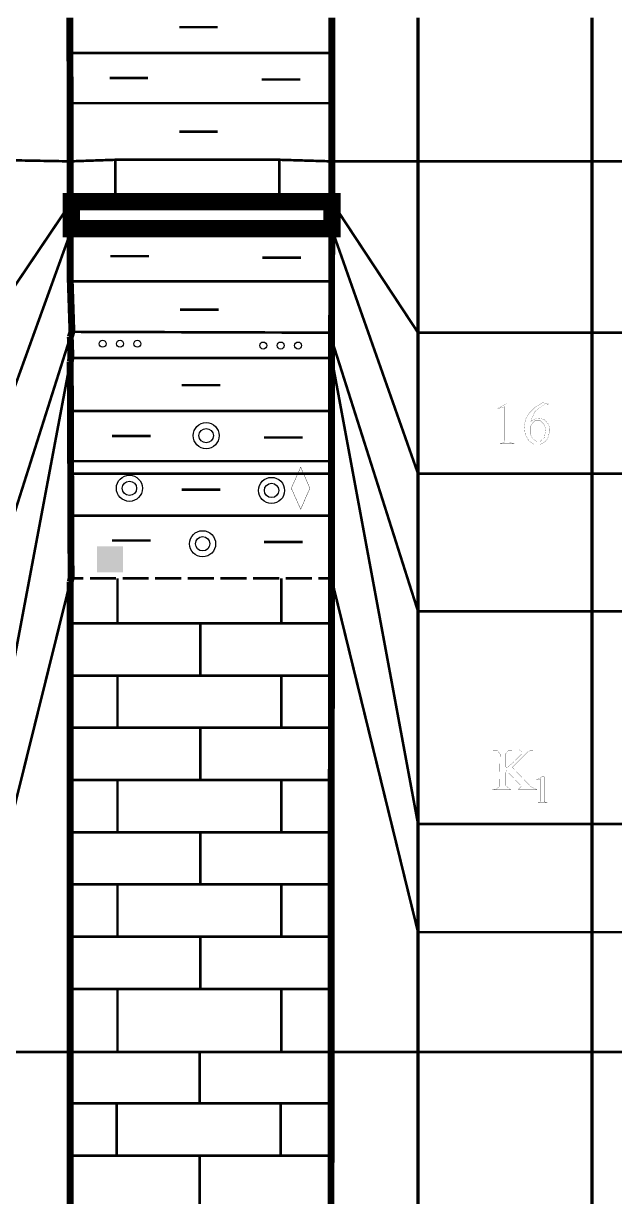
# Model space of a CAD drawing. Extents: x 94 to 452, y -72 to 1042.
# Drawn here: x 188.5 to 222.5, y 77.8 to 145.2 of the extents above; entities that cross this region are included whole.
import ezdxf

# ---------------------------------------------------------------- set-up
doc = ezdxf.new("R2010")
doc.units = 0
doc.header["$MEASUREMENT"] = 0
doc.layers.get('0').update_dxf_attribs({"color": 6})
doc.layers.add('TREE_LAYER', color=7, linetype='Continuous')

# ---------------------------------------------------------------- blocks, each defined once
blk = doc.blocks.new('SUB_BLK_141')
at = {"color": 0}
blk.add_circle((0, 0), 0.5, dxfattribs=at)
blk = doc.blocks.new('SUB_BLK_17')
at = {"color": 0}
for radius in [0.5, 0.275]:
    blk.add_circle((0, 0), radius, dxfattribs=at)
blk = doc.blocks.new('SUB_BLK_403')
at = {"color": 0, "const_width": 0.01}
blk.add_lwpolyline([(0, 0.6081), (-0.2702, 0), (0, -0.6013), (0.2635, 0), (0, 0.6081)], dxfattribs=at)
blk = doc.blocks.new('SUB_BLK_420')
at = {"color": 0}
for points in [[(-0.4999, 0.4969), (0.5063, 0.4969), (-0.4999, -0.5009)], [(0.5063, 0.4969), (0.5063, -0.5009), (-0.4999, -0.5009)], [(0.5063, -0.5009), (-0.4999, -0.5009), (-0.4999, -0.5009)]]:
    blk.add_solid(points, dxfattribs=at)

msp = doc.modelspace()

# ---------------------------------------------------------------- linework, layer by layer
at = {"layer": 'TREE_LAYER'}
for points, const_width, elevation in [([(191.202208, 145.54708), (191.208121, 143.504532)], 0.4, 2.042556), ([(206.269801, 145.547117), (206.2683, 143.504622)], 0.4, 2.042495), ([(211.22612, 145.547149), (211.22612, 137.289965)], 0.2, 8.257184), ([(221.22612, 145.547149), (221.22612, 137.294636)], 0.2, 8.252513), ([(197.495803, 144.996029), (199.711762, 144.996029)], 0.15, 2.215959), ([(191.208121, 143.504532), (191.216444, 140.629749)], 0.4, 2.874795), ([(191.208121, 143.504532), (206.2683, 143.504622)], 0.15, 15.060179), ([(206.2683, 143.504622), (206.266187, 140.629699)], 0.4, 2.874924), ([(193.485803, 142.071246), (195.701762, 142.071246)], 0.15, 2.215959), ([(202.235203, 141.989092), (204.451162, 141.989092)], 0.15, 2.215959), ([(191.216444, 140.629749), (191.22612, 137.287647)], 0.4, 3.342115), ([(191.216444, 140.629749), (206.266187, 140.629699)], 0.15, 15.049743), ([(206.266187, 140.629699), (206.263731, 137.287647)], 0.4, 3.342053), ([(197.495803, 138.996029), (199.711762, 138.996029)], 0.15, 2.215959), ([(191.22612, 137.287647), (191.22612, 134.970892)], 0.4, 2.316755), ([(206.263731, 137.287647), (206.262028, 134.970889)], 0.4, 2.316759), ([(186.22612, 137.377772), (191.22612, 137.287647)], 0.15, 5.000812), ([(191.22612, 137.287647), (193.822838, 137.377772)], 0.15, 2.598282), ([(193.822838, 134.970892), (193.822838, 137.377772)], 0.15, 2.40688), ([(193.822838, 137.377772), (203.245391, 137.377772)], 0.15, 9.422552), ([(203.245391, 134.970892), (203.245391, 137.377772)], 0.15, 2.40688), ([(203.245391, 137.377772), (206.263731, 137.287647)], 0.15, 3.019685), ([(206.263731, 137.287647), (211.22612, 137.289965)], 0.15, 4.96239), ([(211.22612, 137.289965), (211.22612, 127.44381)], 0.2, 9.846156), ([(211.22612, 137.289965), (221.22612, 137.294636)], 0.15, 10.000001), ([(221.22612, 137.294636), (221.22612, 127.44381)], 0.2, 9.850826), ([(221.22612, 137.294636), (399.22612, 137.377772)], 0.15, 178.000019), ([(191.285331, 134.970892), (206.285331, 134.970892), (206.285331, 134.970892), (206.285331, 133.416971), (206.285331, 133.416971), (191.285331, 133.416971), (191.285331, 133.416971), (191.285331, 134.970892)], 1, 23.308817), ([(186.22612, 127.44381), (191.22612, 134.860875)], 0.15, 8.944991), ([(191.22612, 134.970892), (191.22612, 134.860875)], 0.4, 0.110017), ([(191.22612, 134.860875), (191.318274, 133.416971)], 0.4, 1.446842), ([(191.22612, 134.970892), (193.822838, 134.970892)], 0.15, 2.596718), ([(193.822838, 134.970892), (203.245391, 134.970892)], 0.15, 9.422552), ([(193.822838, 134.720269), (193.822838, 134.970892)], 0.15, 0.250624), ([(203.245391, 134.970892), (206.262028, 134.970889)], 0.15, 3.016637), ([(203.245391, 134.720269), (203.245391, 134.970892)], 0.15, 0.250624), ([(206.262028, 134.970889), (206.260886, 133.416937)], 0.4, 1.553952), ([(206.262028, 134.970889), (211.22612, 127.44381)], 0.15, 9.016603), ([(191.318274, 133.416971), (191.22612, 133.162214)], 0.4, 0.270913), ([(191.22612, 133.416971), (206.260886, 133.416937)], 0.15, 15.034766), ([(206.260886, 133.416937), (206.258666, 130.396989)], 0.4, 3.01995), ([(206.260886, 133.416937), (211.22612, 119.339788)], 0.15, 14.927146), ([(186.22612, 119.339788), (191.22612, 133.162214)], 0.15, 14.698961), ([(191.22612, 133.162214), (191.22612, 130.396999)], 0.4, 2.765214), ([(193.530881, 131.838497), (195.74684, 131.838497)], 0.15, 2.215959), ([(202.280281, 131.756343), (204.49624, 131.756343)], 0.15, 2.215959), ([(191.22612, 130.396999), (191.3214, 127.492986)], 0.4, 2.905576), ([(191.22612, 130.396999), (206.258666, 130.396989)], 0.15, 15.032546), ([(206.258666, 130.396989), (206.25653, 127.489735)], 0.4, 2.907255), ([(197.540881, 128.76328), (199.75684, 128.76328)], 0.15, 2.215959), ([(191.3214, 127.492986), (191.22612, 127.192648)], 0.4, 0.315089), ([(191.22612, 127.192648), (191.266575, 125.994665)], 0.4, 1.198666), ([(191.3214, 127.492986), (206.133821, 127.44381)], 0.15, 14.812502), ([(206.25653, 127.489735), (206.256213, 127.058965)], 0.4, 0.43077), ([(206.133821, 127.44381), (206.25653, 127.489735)], 0.15, 0.131021), ([(206.133821, 127.44381), (206.256213, 127.058965)], 0.15, 0.403838), ([(211.22612, 127.44381), (211.22612, 119.339788)], 0.2, 8.104022), ([(211.22612, 127.44381), (221.22612, 127.44381)], 0.15, 10), ([(221.22612, 127.44381), (221.22612, 119.339788)], 0.2, 8.104022), ([(221.22612, 127.44381), (399.22612, 127.44381)], 0.15, 178), ([(186.22612, 111.431831), (191.22612, 127.192648)], 0.15, 16.534914), ([(206.256213, 127.058965), (206.255431, 125.994604)], 0.4, 1.064362), ([(206.256213, 127.058965), (211.22612, 111.431831)], 0.15, 16.398393), ([(191.266575, 125.994665), (191.22612, 125.779692)], 0.4, 0.218746), ([(191.22612, 125.994665), (206.255431, 125.994604)], 0.15, 15.029311), ([(206.255431, 125.994604), (206.253184, 122.937714)], 0.4, 3.05689), ([(206.255431, 125.994604), (211.22612, 99.210443)], 0.15, 27.241495), ([(186.22612, 99.210443), (191.22612, 125.779692)], 0.15, 27.035625), ([(191.22612, 125.779692), (191.249988, 119.339788)], 0.4, 6.439949), ([(197.636672, 124.429104), (199.852632, 124.429104)], 0.15, 2.215959), ([(216.49583, 123.363924), (216.303673, 123.363924), (215.809556, 123.089414), (215.837007, 123.089414), (216.193869, 123.185493), (216.193869, 122.938434), (216.193869, 121.250199), (216.180144, 121.15412), (215.946811, 121.058042), (216.742889, 121.058042), (216.537007, 121.140395), (216.49583, 121.15412), (216.49583, 121.236473), (216.49583, 123.363924), (216.49583, 123.363924)], 0.01, 81), ([(218.705634, 123.363924), (218.389948, 123.418826), (217.937007, 123.144316), (217.607595, 122.814904), (217.429163, 122.499218), (217.333085, 122.12863), (217.387987, 121.607061), (217.607595, 121.209022), (217.89583, 121.030591), (218.238967, 121.030591), (218.403673, 121.099218), (218.609556, 121.250199), (218.71936, 121.469806), (218.787987, 121.785493), (218.787987, 121.909022), (218.746811, 122.156081), (218.637007, 122.293336), (218.568379, 122.375689), (218.472301, 122.458042), (218.32132, 122.499218), (218.074262, 122.526669), (217.868379, 122.444316), (217.717399, 122.348238), (217.74485, 122.471767), (217.937007, 122.897257), (217.950732, 122.910983), (218.238967, 123.158042), (218.486026, 123.322748), (218.486026, 123.322748), (218.705634, 123.336473), (218.705634, 123.363924), (218.705634, 123.363924)], 0.01, 81), ([(191.385979, 122.937714), (206.253184, 122.937714)], 0.15, 14.867205), ([(206.253184, 122.937714), (206.251071, 120.062824)], 0.4, 2.874891), ([(206.253184, 122.937714), (206.385979, 122.937714)], 0.15, 0.132795), ([(217.89583, 122.334512), (217.964458, 122.40314), (218.238967, 122.40314), (218.458575, 122.197257), (218.568379, 121.922748), (218.499752, 121.42863), (218.238967, 121.181571), (218.074262, 121.181571), (217.813477, 121.346277), (217.689948, 121.607061), (217.689948, 122.073728), (217.827203, 122.265885), (217.89583, 122.334512), (217.89583, 122.334512)], 0.01, 81), ([(193.626672, 121.504321), (195.842631, 121.504321)], 0.15, 2.215959), ([(202.376072, 121.422167), (204.592032, 121.422167)], 0.15, 2.215959), ([(191.339942, 120.062824), (206.251071, 120.062824)], 0.15, 14.911129), ([(206.251071, 120.062824), (206.25054, 119.33977)], 0.4, 0.723055), ([(191.249988, 119.339788), (191.272286, 113.323463)], 0.4, 6.016365), ([(191.249988, 119.339788), (206.25054, 119.33977)], 0.15, 15.000552), ([(206.25054, 119.33977), (206.248775, 116.937714)], 0.4, 2.402056), ([(211.22612, 119.339788), (211.22612, 111.431831)], 0.2, 7.907957), ([(211.22612, 119.339788), (221.22612, 119.339788)], 0.15, 10), ([(221.22612, 119.339788), (221.22612, 111.431831)], 0.2, 7.907957), ([(221.22612, 119.339788), (399.22612, 119.339788)], 0.15, 178), ([(197.636672, 118.429104), (199.852632, 118.429104)], 0.15, 2.215959), ([(191.385979, 116.937714), (206.248775, 116.937714)], 0.15, 14.862795), ([(206.248775, 116.937714), (206.246118, 113.323449)], 0.4, 3.614266), ([(206.248775, 116.937714), (206.385979, 116.937714)], 0.15, 0.137205), ([(193.626672, 115.504321), (195.842631, 115.504321)], 0.15, 2.215959), ([(202.376072, 115.422167), (204.592032, 115.422167)], 0.15, 2.215959), ([(191.272286, 113.323463), (191.22612, 113.137546)], 0.4, 0.191564), ([(191.22612, 113.137546), (191.22612, 111.431831)], 0.4, 1.705715), ([(191.22612, 113.323463), (191.97712, 113.323463)], 0.15, 15.019998), ([(192.35262, 113.323463), (193.10362, 113.323463)], 0.15, 15.019998), ([(193.10362, 113.323463), (193.85462, 113.323463)], 0.15, 15.019998), ([(193.944032, 111.431831), (193.944032, 113.323463)], 0.15, 1.891633), ([(194.23012, 113.323463), (194.98112, 113.323463)], 0.15, 15.019998), ([(194.98112, 113.323463), (195.73212, 113.323463)], 0.15, 15.019998), ([(196.10762, 113.323463), (196.858619, 113.323463)], 0.15, 15.019998), ([(196.858619, 113.323463), (197.609619, 113.323463)], 0.15, 15.019998), ([(197.985119, 113.323463), (198.736119, 113.323463)], 0.15, 15.019998), ([(198.736119, 113.323463), (199.487119, 113.323463)], 0.15, 15.019998), ([(199.862619, 113.323463), (200.613619, 113.323463)], 0.15, 15.019998), ([(200.613619, 113.323463), (201.364619, 113.323463)], 0.15, 15.019998), ([(201.740119, 113.323463), (202.491119, 113.323463)], 0.15, 15.019998), ([(202.491119, 113.323463), (203.242119, 113.323463)], 0.15, 15.019998), ([(203.366584, 111.431831), (203.366584, 113.323463)], 0.15, 1.891633), ([(203.617619, 113.323462), (204.368619, 113.323458)], 0.15, 15.019998), ([(204.368619, 113.323458), (205.119618, 113.323455)], 0.15, 15.019998), ([(205.495118, 113.323453), (206.246118, 113.323449)], 0.15, 15.019998), ([(206.246118, 113.323449), (206.244728, 111.431817)], 0.4, 1.891633), ([(206.246118, 113.323449), (206.246118, 113.323449)], 0.15, 15.019998), ([(206.246118, 113.323449), (211.22612, 93.001716)], 0.15, 20.923032), ([(186.22612, 93.001716), (191.22612, 113.137546)], 0.15, 20.747328), ([(191.22612, 111.431831), (191.22612, 110.746003)], 0.4, 0.685827), ([(193.944032, 110.746003), (193.944032, 111.431831)], 0.15, 0.685827), ([(203.366584, 110.746003), (203.366584, 111.431831)], 0.15, 0.685827), ([(206.244728, 111.431817), (206.244224, 110.745981)], 0.4, 0.685837), ([(211.22612, 111.431831), (211.22612, 99.210443)], 0.2, 12.221388), ([(211.22612, 111.431831), (221.22612, 111.431831)], 0.15, 10), ([(221.22612, 111.431831), (221.22612, 99.210443)], 0.2, 12.221388), ([(221.22612, 111.431831), (399.22612, 111.431831)], 0.15, 178), ([(191.22612, 110.746003), (191.22612, 107.746003)], 0.4, 3), ([(191.22612, 110.746003), (193.944032, 110.746003)], 0.15, 2.717912), ([(193.944032, 110.746003), (198.713284, 110.746003)], 0.15, 4.769252), ([(198.713284, 107.746003), (198.713284, 110.746003)], 0.15, 3), ([(198.713284, 110.746003), (203.366584, 110.746003)], 0.15, 4.653301), ([(203.366584, 110.746003), (206.244224, 110.745981)], 0.15, 2.87764), ([(206.244224, 110.745981), (206.242019, 107.745982)], 0.4, 2.999999), ([(191.22612, 107.746003), (191.22612, 104.746003)], 0.4, 3), ([(206.242019, 107.745982), (206.239814, 104.745984)], 0.4, 2.999999), ([(191.22612, 107.746003), (193.944032, 107.746003), (193.944032, 107.746003), (198.713284, 107.746003), (198.713284, 107.746003), (203.366584, 107.746003), (203.366584, 107.746003), (206.242019, 107.745982)], 0.15, 15.015899), ([(193.944032, 104.746003), (193.944032, 107.746003)], 0.15, 3), ([(203.366584, 104.746003), (203.366584, 107.746003)], 0.15, 3), ([(191.22612, 104.746003), (191.22612, 101.746003)], 0.4, 3), ([(191.22612, 104.746003), (193.944032, 104.746003), (193.944032, 104.746003), (198.713284, 104.746003), (198.713284, 104.746003), (203.366584, 104.746003), (203.366584, 104.746003), (206.239814, 104.745984)], 0.15, 15.013694), ([(198.713284, 101.746003), (198.713284, 104.746003)], 0.15, 3), ([(206.239814, 104.745984), (206.23761, 101.745985)], 0.4, 2.999999), ([(216.633085, 103.488193), (215.535046, 103.488193), (215.535046, 103.460742), (215.754654, 103.460742), (215.946811, 103.241135), (215.905634, 101.374468), (215.727203, 101.223488), (215.535046, 101.182311), (216.564458, 101.182311), (216.49583, 101.223488), (216.276222, 101.415644), (216.276222, 102.184272), (216.303673, 102.266625), (216.317399, 102.28035), (217.168379, 101.388193), (216.976222, 101.182311), (218.060536, 101.182311), (217.676222, 101.388193), (217.62132, 101.456821), (216.646811, 102.472507), (217.525242, 103.350939), (217.703673, 103.460742), (217.840928, 103.460742), (217.840928, 103.488193), (217.04485, 103.488193), (217.182105, 103.37839), (217.182105, 103.241135), (216.756614, 102.801919), (216.317399, 102.431331), (216.276222, 102.499958), (216.276222, 103.268586), (216.427203, 103.460742), (216.633085, 103.460742), (216.633085, 103.488193), (216.633085, 103.488193)], 0.01, 80), ([(191.22612, 101.746003), (191.22612, 99.210443)], 0.4, 2.535561), ([(191.22612, 101.746003), (193.944032, 101.746003), (193.944032, 101.746003), (198.713284, 101.746003), (198.713284, 101.746003), (203.366584, 101.746003), (203.366584, 101.746003), (206.23761, 101.745985)], 0.15, 15.011489), ([(193.944032, 99.210443), (193.944032, 101.746003)], 0.15, 2.535561), ([(203.366584, 99.210443), (203.366584, 101.746003)], 0.15, 2.535561), ([(206.23761, 101.745985), (206.235746, 99.210435)], 0.4, 2.535551), ([(218.483281, 101.93035), (218.358379, 101.93035), (218.037203, 101.751919), (218.055046, 101.751919), (218.287007, 101.81437), (218.287007, 101.653782), (218.287007, 100.556429), (218.278085, 100.493978), (218.126418, 100.431527), (218.643869, 100.431527), (218.510046, 100.485056), (218.483281, 100.493978), (218.483281, 100.547507), (218.483281, 101.93035), (218.483281, 101.93035)], 0.01, 80), ([(191.22612, 99.210443), (191.22612, 98.746003)], 0.4, 0.464439), ([(193.944032, 98.746003), (193.944032, 99.210443)], 0.15, 0.464439), ([(203.366584, 98.746003), (203.366584, 99.210443)], 0.15, 0.464439), ([(206.235746, 99.210435), (206.235405, 98.745987)], 0.4, 0.464449), ([(211.22612, 99.210443), (211.22612, 93.001716)], 0.2, 6.208727), ([(211.22612, 99.210443), (221.22612, 99.210443)], 0.15, 10), ([(221.22612, 99.210443), (221.22612, 93.001716)], 0.2, 6.208727), ([(221.22612, 99.210443), (399.22612, 99.210443)], 0.15, 178), ([(191.22612, 98.746003), (191.22612, 95.746003)], 0.4, 3), ([(191.22612, 98.746003), (193.944032, 98.746003)], 0.15, 2.717912), ([(193.944032, 98.746003), (198.713284, 98.746003)], 0.15, 4.769252), ([(198.713284, 95.746003), (198.713284, 98.746003)], 0.15, 3), ([(198.713284, 98.746003), (203.366584, 98.746003)], 0.15, 4.653301), ([(203.366584, 98.746003), (206.235405, 98.745987)], 0.15, 2.86882), ([(206.235405, 98.745987), (206.2332, 95.745989)], 0.4, 2.999999), ([(191.22612, 95.746003), (191.22612, 93.001716)], 0.4, 2.744287), ([(191.22612, 95.746003), (193.944032, 95.746003)], 0.15, 2.717912), ([(193.944032, 95.746003), (198.713284, 95.746003)], 0.15, 4.769252), ([(193.944032, 93.001716), (193.944032, 95.746003)], 0.15, 2.744287), ([(198.713284, 95.746003), (203.366584, 95.746003)], 0.15, 4.653301), ([(203.366584, 95.746003), (206.2332, 95.745989)], 0.15, 2.866615), ([(203.366584, 93.001716), (203.366584, 95.746003)], 0.15, 2.744287), ([(206.2332, 95.745989), (206.231183, 93.001712)], 0.4, 2.744277), ([(191.22612, 93.001716), (191.22612, 92.746003)], 0.4, 0.255713), ([(193.944032, 92.746003), (193.944032, 93.001716)], 0.15, 0.255713), ([(203.366584, 92.746003), (203.366584, 93.001716)], 0.15, 0.255713), ([(206.231183, 93.001712), (206.230995, 92.74599)], 0.4, 0.255722), ([(211.22612, 93.001716), (211.22612, 11.113007)], 0.2, 81.888709), ([(211.22612, 93.001716), (221.22612, 93.001716)], 0.15, 10), ([(221.22612, 93.001716), (221.22612, 11.113007)], 0.2, 81.888709), ([(221.22612, 93.001716), (449.22612, 93.001716)], 0.15, 228), ([(191.22612, 92.746003), (191.22612, 89.746003)], 0.4, 3), ([(191.22612, 92.746003), (193.944032, 92.746003)], 0.15, 2.717912), ([(193.944032, 92.746003), (198.713284, 92.746003)], 0.15, 4.769252), ([(198.713284, 89.746003), (198.713284, 92.746003)], 0.15, 3), ([(198.713284, 92.746003), (203.366584, 92.746003)], 0.15, 4.653301), ([(203.366584, 92.746003), (206.230995, 92.74599)], 0.15, 2.864411), ([(206.230995, 92.74599), (206.22879, 89.745992)], 0.4, 2.999999), ([(191.22612, 89.746003), (191.22612, 11.113007)], 0.4, 78.632996), ([(191.22612, 89.746003), (193.944032, 89.746003)], 0.15, 2.717912), ([(193.944032, 89.746003), (198.713284, 89.746003)], 0.15, 4.769252), ([(193.944032, 86.113007), (193.944032, 89.746003)], 0.15, 3.632996), ([(198.713284, 89.746003), (203.366584, 89.746003)], 0.15, 4.653301), ([(203.366584, 89.746003), (206.22879, 89.745992)], 0.15, 2.862206), ([(203.366584, 86.113007), (203.366584, 89.746003)], 0.15, 3.632996), ([(206.22879, 89.745992), (206.170999, 11.113007)], 0.4, 78.633006), ([(186.22612, 86.113007), (191.22612, 86.113007)], 0.15, 5), ([(191.22612, 86.113007), (193.944032, 86.113007)], 0.15, 2.717912), ([(193.944032, 86.113007), (203.366584, 86.113007)], 0.15, 9.422552), ([(198.665094, 83.169293), (198.665094, 86.169293)], 0.15, 3), ([(203.366584, 86.113007), (206.22612, 86.113007)], 0.15, 2.859536), ([(206.22612, 86.113007), (211.22612, 86.113007)], 0.15, 5), ([(211.22612, 86.113007), (221.22612, 86.113007)], 0.15, 10), ([(221.22612, 86.113007), (399.22612, 86.113007)], 0.15, 178), ([(191.177931, 83.169293), (193.895842, 83.169293), (193.895842, 83.169293), (198.665094, 83.169293), (198.665094, 83.169293), (203.318395, 83.169293), (203.318395, 83.169293), (206.19383, 83.169272)], 0.15, 15.015899), ([(193.895842, 80.169293), (193.895842, 83.169293)], 0.15, 3), ([(203.318395, 80.169293), (203.318395, 83.169293)], 0.15, 3), ([(191.177931, 80.169293), (193.895842, 80.169293), (193.895842, 80.169293), (198.665094, 80.169293), (198.665094, 80.169293), (203.318395, 80.169293), (203.318395, 80.169293), (206.191625, 80.169273)], 0.15, 15.013694), ([(198.665094, 77.169293), (198.665094, 80.169293)], 0.15, 3)]:
    msp.add_lwpolyline(points, dxfattribs=dict(at, const_width=const_width, elevation=elevation))

# ---------------------------------------------------------------- block references
for name, p, xscale, yscale in [('SUB_BLK_141', (193.086291, 126.811574), 0.4, 0.4), ('SUB_BLK_141', (194.086291, 126.811574), 0.4, 0.4), ('SUB_BLK_141', (195.086291, 126.811574), 0.4, 0.4), ('SUB_BLK_141', (202.325271, 126.705985), 0.4, 0.4), ('SUB_BLK_141', (203.325271, 126.705985), 0.4, 0.4), ('SUB_BLK_141', (204.325271, 126.705985), 0.4, 0.4), ('SUB_BLK_17', (199.041202, 121.528792), 1.5, 1.5), ('SUB_BLK_403', (204.476712, 118.504524), 2, 2), ('SUB_BLK_17', (194.627405, 118.504524), 1.5, 1.5), ('SUB_BLK_17', (202.801104, 118.381918), 1.5, 1.5), ('SUB_BLK_17', (198.83686, 115.316782), 1.5, 1.5), ('SUB_BLK_420', (193.50875, 114.432892), 1.5, 1.5)]:
    msp.add_blockref(name, p, dxfattribs=dict(at, xscale=xscale, yscale=yscale))

doc.saveas('drawing.dxf')
